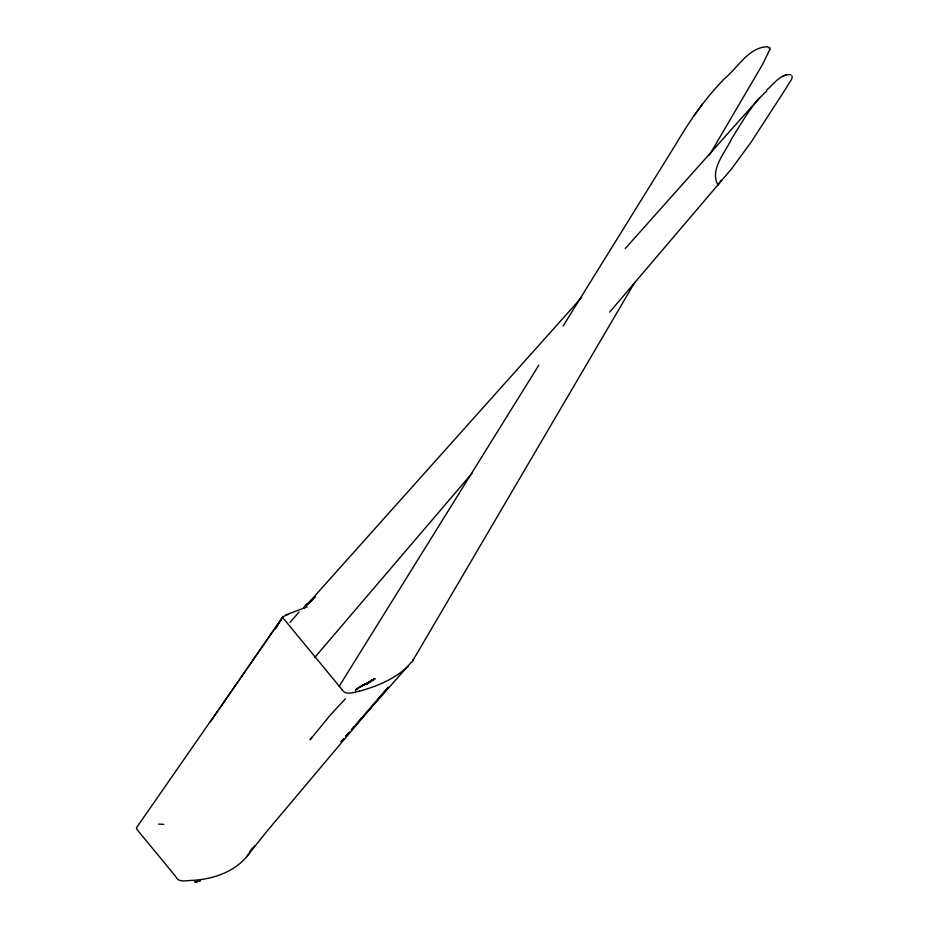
<?xml version="1.0" encoding="UTF-8"?>
<svg xmlns="http://www.w3.org/2000/svg" width="929" height="929" viewBox="0 0 929 929"><rect width="100%" height="100%" fill="white"/><g stroke="black" fill="none" stroke-linecap="round" stroke-linejoin="round"><path stroke-width="1.39" d="M769.839 49.434L762.663 64.252L709.419 155.05M634.646 282.532L414.497 657.767M275.832 628.062L282.683 616.786M275.17 629.154L282.544 617.204L210.511 721.74M538.797 365.213L339.073 686.461M563.137 325.998L675.511 144.796C689.469 121.095 705.181 98.311 724.527 78.64C737.603 67.922 748.867 46.903 767.784 46.717M721.136 180.307L718.071 185.161C709.129 169.542 725.677 152.135 731.959 138.166C742.538 121.827 751.793 103.816 766.866 91.065M254.813 845.634L253.048 848.258M412.662 660.484L413.068 659.904M702.382 104.187L693.452 116.415M411.315 662.284L351.568 729.927M250.191 852.183C236.907 871.588 213.078 879.658 190.457 880.448C185.254 880.762 178.263 882.631 175.697 876.477L137.074 829.609L136.447 827.809L282.602 617.413A48.703 4.599 -13.1 0 1 283.136 616.682M310.1 739.798L330.538 714.749L345.367 698.771M312.376 736.894L310.332 739.507M246.928 856.248L267.238 830.886L388.287 687.181L356.121 724.318M289.953 622.488L299.161 611.921M314.803 657.384L472.06 473.244M609.679 312.098L731.309 169.171L751.05 142.276L784.564 90.601A94.735 7.827 -53 0 0 786.735 87.198C787.931 84.04 793.807 78.129 791.856 75.69M348.561 733.051L345.727 736.337L349.652 732.087M351.394 729.776L354.239 726.501M759.945 97.487L625.229 248.566M581.775 297.28L306.709 604.976M408.168 666.128C394.674 679.087 376.837 686.415 359.047 691.315M303.818 608.112L315.21 596.755L305.165 605.871M766.797 89.985C773.694 84.179 780.534 73.658 790.73 74.703M366.85 684.15L372.192 679.761L368.29 682.978M304.34 606.649L313.212 599.182M305.989 605.139L312.132 600.204M366.398 684.429L374.782 678.53L366.537 683.895M355.354 690.038L358.501 687.866M355.552 689.887L357.746 688.343M355.888 689.643L356.631 689.109M358.269 688.006L375.026 678.82L366.572 683.93M358.757 687.692L359.384 687.309M359.569 687.205L365.608 683.86L360.789 686.485M370.265 681.421L363.402 685.184L365.701 683.918M363.413 685.033L361.346 686.159L364.493 684.452L362.356 685.614M285.877 614.905L307.162 606.858M783.437 75.911L786.387 74.75M355.261 692.186C350.825 693.197 344.694 694.555 342.127 689.701M194.939 881.935L200.025 880.936L194.939 881.935L197.912 881.412M283.031 617.982L342.011 689.562M283.984 616.241A28.184 2.346 -15.3 0 1 287.851 614.499M359.442 691.083A30.227 3.995 -20.2 0 1 355.679 691.977M413.08 660.589A123.127 80.417 -12.2 0 1 411.756 662.389M414.462 657.755A55.09 35.163 -14.2 0 1 413.033 659.904M769.839 49.434A35.244 4.506 -53.3 0 0 769.63 47.623L769.386 47.53A32.945 4.215 -53.3 0 0 768.248 47.809M252.421 848.061A130.165 94.363 -12.1 0 1 249.553 851.951M163.783 824.36A97.603 7.873 -2 0 1 158.685 824.093M343.835 738.52L340.989 741.795L343.893 738.567"/></g></svg>
